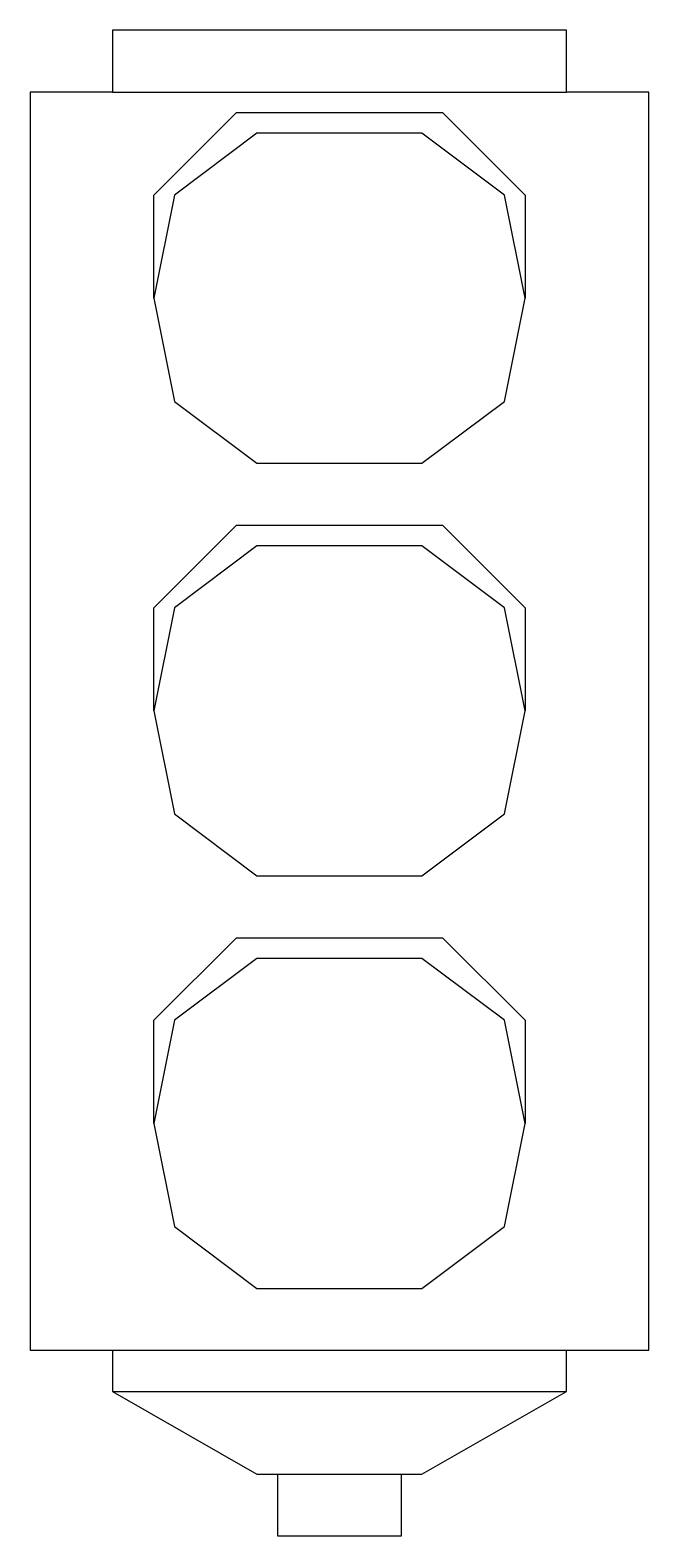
# Model space of a CAD drawing. Header units: millimetres. Extents: x -2881.496 to -2881.196, y 3706.711 to 3707.441.
import ezdxf

# ---------------------------------------------------------------- set-up
doc = ezdxf.new("R2010")
doc.units = ezdxf.units.MM
doc.header["$LTSCALE"] = 10
doc.layers.add('Ele_postes_luz', color=2, linetype='Continuous')

msp = doc.modelspace()

# ---------------------------------------------------------------- linework, layer by layer
at = {"layer": 'Ele_postes_luz'}
for p, q in [((-2881.4562, 3707.4412), (-2881.4562, 3707.4112)), ((-2881.2362, 3707.4412), (-2881.4562, 3707.4412)), ((-2881.2362, 3707.4112), (-2881.2362, 3707.4412)), ((-2881.4562, 3707.4112), (-2881.4962, 3707.4112)), ((-2881.4962, 3707.4112), (-2881.4962, 3706.8012)), ((-2881.4562, 3707.4112), (-2881.2362, 3707.4112)), ((-2881.1962, 3707.4112), (-2881.2362, 3707.4112)), ((-2881.1962, 3706.8012), (-2881.1962, 3707.4112)), ((-2881.4362, 3707.3612), (-2881.3962, 3707.4012)), ((-2881.3962, 3707.4012), (-2881.2962, 3707.4012)), ((-2881.2962, 3707.4012), (-2881.2562, 3707.3612)), ((-2881.3862, 3707.3912), (-2881.4262, 3707.3612)), ((-2881.3062, 3707.3912), (-2881.3862, 3707.3912)), ((-2881.2662, 3707.3612), (-2881.3062, 3707.3912)), ((-2881.4362, 3707.3112), (-2881.4362, 3707.3612)), ((-2881.4262, 3707.3612), (-2881.4362, 3707.3112)), ((-2881.2562, 3707.3112), (-2881.2662, 3707.3612)), ((-2881.2562, 3707.3612), (-2881.2562, 3707.3112)), ((-2881.4362, 3707.3112), (-2881.4262, 3707.2612)), ((-2881.2662, 3707.2612), (-2881.2562, 3707.3112)), ((-2881.4262, 3707.2612), (-2881.3862, 3707.2312)), ((-2881.3062, 3707.2312), (-2881.2662, 3707.2612)), ((-2881.3862, 3707.2312), (-2881.3062, 3707.2312)), ((-2881.4362, 3707.1612), (-2881.3962, 3707.2012)), ((-2881.3962, 3707.2012), (-2881.2962, 3707.2012)), ((-2881.2962, 3707.2012), (-2881.2562, 3707.1612)), ((-2881.3862, 3707.1912), (-2881.4262, 3707.1612)), ((-2881.3062, 3707.1912), (-2881.3862, 3707.1912)), ((-2881.2662, 3707.1612), (-2881.3062, 3707.1912)), ((-2881.4262, 3707.1612), (-2881.4362, 3707.1112)), ((-2881.4362, 3707.1112), (-2881.4362, 3707.1612)), ((-2881.2562, 3707.1112), (-2881.2662, 3707.1612)), ((-2881.2562, 3707.1612), (-2881.2562, 3707.1112)), ((-2881.4362, 3707.1112), (-2881.4262, 3707.0612)), ((-2881.2662, 3707.0612), (-2881.2562, 3707.1112)), ((-2881.4262, 3707.0612), (-2881.3862, 3707.0312)), ((-2881.3062, 3707.0312), (-2881.2662, 3707.0612)), ((-2881.3862, 3707.0312), (-2881.3062, 3707.0312)), ((-2881.4362, 3706.9612), (-2881.3962, 3707.0012)), ((-2881.3962, 3707.0012), (-2881.2962, 3707.0012)), ((-2881.2962, 3707.0012), (-2881.2562, 3706.9612)), ((-2881.3862, 3706.9912), (-2881.4262, 3706.9612)), ((-2881.3062, 3706.9912), (-2881.3862, 3706.9912)), ((-2881.2662, 3706.9612), (-2881.3062, 3706.9912)), ((-2881.4362, 3706.9112), (-2881.4362, 3706.9612)), ((-2881.4262, 3706.9612), (-2881.4362, 3706.9112)), ((-2881.2562, 3706.9112), (-2881.2662, 3706.9612)), ((-2881.2562, 3706.9612), (-2881.2562, 3706.9112)), ((-2881.4362, 3706.9112), (-2881.4262, 3706.8612)), ((-2881.2662, 3706.8612), (-2881.2562, 3706.9112)), ((-2881.4262, 3706.8612), (-2881.3862, 3706.8312)), ((-2881.3062, 3706.8312), (-2881.2662, 3706.8612)), ((-2881.3862, 3706.8312), (-2881.3062, 3706.8312)), ((-2881.4962, 3706.8012), (-2881.4562, 3706.8012)), ((-2881.4562, 3706.8012), (-2881.2362, 3706.8012)), ((-2881.4562, 3706.8012), (-2881.4562, 3706.7812)), ((-2881.2362, 3706.7812), (-2881.2362, 3706.8012)), ((-2881.2362, 3706.8012), (-2881.1962, 3706.8012)), ((-2881.4562, 3706.7812), (-2881.2362, 3706.7812)), ((-2881.4562, 3706.7812), (-2881.3862, 3706.7412)), ((-2881.3062, 3706.7412), (-2881.2362, 3706.7812)), ((-2881.3862, 3706.7412), (-2881.3762, 3706.7412)), ((-2881.3762, 3706.7412), (-2881.3162, 3706.7412)), ((-2881.3762, 3706.7412), (-2881.3762, 3706.7112)), ((-2881.3162, 3706.7112), (-2881.3162, 3706.7412)), ((-2881.3162, 3706.7412), (-2881.3062, 3706.7412)), ((-2881.3762, 3706.7112), (-2881.3162, 3706.7112))]:
    msp.add_line(p, q, dxfattribs=at)

doc.saveas('drawing.dxf')
